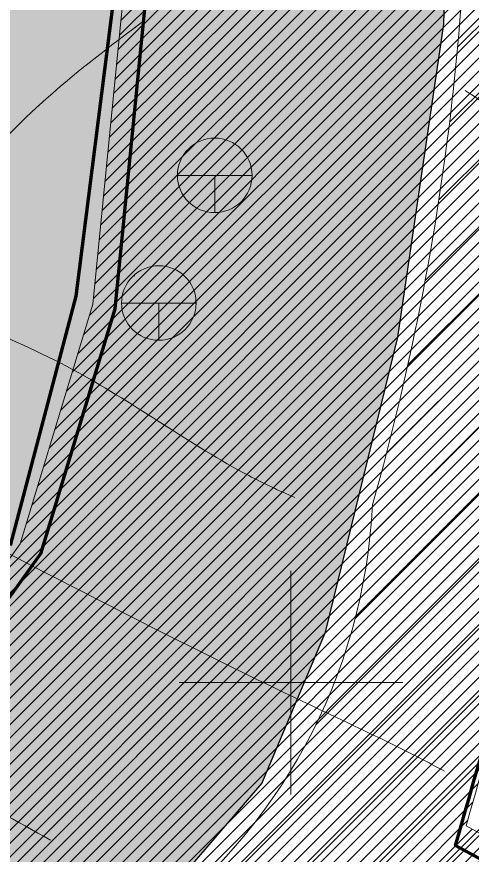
# Model space of a CAD drawing. Header units: millimetres. Extents: x 5637 to 6048, y 3385 to 3927.
# Drawn here: x 5812.69 to 5818.8, y 3683.94 to 3695.18 of the extents above; entities that cross this region are included whole.
import ezdxf

# ---------------------------------------------------------------- set-up
doc = ezdxf.new("R2010")
doc.units = ezdxf.units.MM
for name, color, linetype in [('2', 220, 'Continuous'), ('Contour Lines', 253, 'Continuous'), ('net', 250, 'Continuous')]:
    doc.layers.add(name, color=color, linetype=linetype)
for name, color, linetype, lineweight in [('ground 1', 7, 'Continuous', 30), ('hatch', 253, 'Continuous', 13), ('trees new', 7, 'Continuous', 20), ('wall', 7, 'Continuous', 80)]:
    doc.layers.add(name, color=color, linetype=linetype, lineweight=lineweight)
doc.layers.add('plants1', color=7, linetype='Continuous', true_color=0x89ee5d)

# ---------------------------------------------------------------- blocks, each defined once
blk = doc.blocks.new('net')
at = {"layer": 'ground 1', "color": 3, "lineweight": 15}
for p, q in [((0, 3), (0, -3)), ((0, 0), (-3, 0)), ((0, 0), (3, 0))]:
    blk.add_line(p, q, dxfattribs=at)
blk = doc.blocks.new('895')
at = {"layer": 'ground 1', "lineweight": 15}
for p, q in [((-0.6774513566933821, 0.7217741238473537), (-0.6430948279084987, 0.7332171163839121)), ((-1, 0), (1, 0))]:
    blk.add_line(p, q, dxfattribs=at)
blk.add_circle((0, 0), 1, dxfattribs=at)
blk = doc.blocks.new('r323')
at = {"layer": 'ground 1', "lineweight": 15}
blk.add_line((0, 0), (0, -1), dxfattribs=at)
blk.add_blockref('895', (0, 0), dxfattribs=at)

msp = doc.modelspace()

# ---------------------------------------------------------------- hatches: boundary and pattern name
at = {"layer": 'hatch'}
h = msp.add_hatch(dxfattribs=at)
h.set_pattern_fill('ANSI31', color=256, scale=8, style=0)
h.set_pattern_definition([(45, (2816.368087035456, -1263.747613335156), (-0.7071067811865475, 0.7071067811865476), [])])
edge = h.paths.add_edge_path()
edge.add_line((5681.717861684403, 3662.745191514314), (5708.379865006555, 3664.933696125369))
edge.add_arc((5713.219451810619, 3667.17930233383), 5.335198935143152, 204.8916696377363, 275.5225228936467)
edge.add_line((5713.732895531978, 3661.868867019984), (5818.562221441009, 3671.059198216096))
edge.add_arc((5814.821388273876, 3690.234135739634), 19.536429095818, 281.0391611141656, 345.4536598214534)
edge.add_arc((5828.917889487164, 3687.612558022211), 5.328594534298682, 334.6044276593299, 439.8121842158608)
edge.add_line((5829.860387003382, 3692.857137904612), (5821.196507745697, 3693.927754127494))
edge.add_line((5821.196507745697, 3693.927754127494), (5821.163350462273, 3698.626387211156))
edge.add_line((5821.163350462273, 3698.626387211156), (5822.751366257406, 3698.670462603363))
edge.add_arc((5822.674333306773, 3701.4459238352), 2.776530051145117, 271.5898367040771, 361.9955133681444)
edge.add_arc((5787.811571715565, 3700.231222676223), 37.66044675599677, 1.995513368169515, 27.74712978629988)
edge.add_line((5821.141479896906, 3717.764803898685), (5815.110825150305, 3730.65299214686))
edge.add_arc((5808.837259289391, 3727.717458539754), 6.926397777319866, 25.07588376820942, 80.91015836691298)
edge.add_line((5809.931512384694, 3734.556873451359), (5816.865769117916, 3735.208438654118))
edge.add_line((5816.865769117917, 3735.208438654118), (5822.085935056275, 3738.738563963288))
edge.add_arc((5826.046805171409, 3735.447178750425), 5.149923173059109, 140.2742559053538, 208.703020703038)
edge.add_line((5821.529700208637, 3732.973826482002), (5832.00401448334, 3711.476217043873))
edge.add_line((5832.004014483341, 3711.476217043873), (5839.078029451141, 3695.80300683227))
edge.add_line((5839.078029451141, 3695.80300683227), (5843.714293465897, 3685.869731374647))
edge.add_line((5843.714293465898, 3685.869731374647), (5839.001609059736, 3683.44475911684))
edge.add_arc((5812.027927061039, 3691.912843182266), 28.27168138448803, 321.43496505600103, 342.5709057577431, ccw=False)
edge.add_arc((5815.073760319658, 3690.732322132294), 25.173118441348, 273.78629758692523, 319.2135797684263, ccw=False)
edge.add_line((5816.736074044711, 3665.614149325706), (5796.146508893662, 3663.794321092394))
edge.add_line((5796.146508893662, 3663.794321092394), (5694.835238285186, 3654.876884714992))
edge.add_line((5694.835238285186, 3654.876884714992), (5688.623693831469, 3654.401556767669))
edge.add_line((5688.623693831469, 3654.401556767669), (5675.284786681259, 3653.371729471557))
edge.add_line((5675.284786681259, 3653.371729471557), (5681.717861684403, 3662.745191514314))
h = msp.add_hatch(dxfattribs=at)
h.set_pattern_fill('ANSI31', color=250, scale=0.2, style=0)
h.set_pattern_definition([(45, (0, 0), (-0.4490128060534576, 0.4490128060534577), [])])
edge = h.paths.add_edge_path()
edge.add_line((5809.86958898151, 3676.790793715278), (5729.949287660702, 3669.794866977423))
edge.add_arc((5832.255168005206, 2377.560260061456), 1296.278045970203, 94.5266503813237, 95.14126179021575)
edge.add_arc((5637.285901873643, 3661.317235369016), 79.14566732477142, 5.296466237982133, 8.150628241961618)
edge.add_arc((5708.24598048112, 3784.852510337381), 112.5569240151589, 273.76252115204, 276.1893137872855)
edge.add_arc((5743.511569500762, 3692.177262435272), 30.07720154442078, 191.0619416276936, 219.7327973905563, ccw=False)
edge.add_arc((5755.859459071468, 3696.039530807786), 42.9602434595508, 165.9095319903037, 192.9578893459172, ccw=False)
edge.add_line((5714.191780614667, 3706.498359141995), (5715.14988231469, 3709.705228647425))
edge.add_arc((5726.769649766375, 3705.136099872218), 12.48582930348027, 94.9839746840513, 158.5342390920142, ccw=False)
edge.add_arc((6488.611059990635, -4524.325334588388), 8277.135544444247, 94.73611445621663, 95.28861477825421, ccw=False)
edge.add_arc((5805.8650668285, 3710.143884460103), 14.41994992083501, 10.691130478250727, 92.66185460599019, ccw=False)
edge.add_arc((5780.982089145302, 3698.932387668428), 41.44809907001221, -24.657274835356418, 19.574729015543085, ccw=False)
edge.add_arc((5818.134843516977, 3700.993515978262), 19.35971963152485, 271.5275599571783, 276.2780083760739)
edge.add_arc((5955.063237686774, 3694.611789732225), 135.423519590176, 185.4498997804935, 187.1343202528072)
edge.add_arc((5848.619109141877, 3317.300671173483), 361.5725010530714, 94.4304222254266, 96.15217136778497)
edge = h.paths.add_edge_path(flags=16)
edge.add_line((5809.341425536815, 3680.759856205012), (5729.600476348322, 3673.779629287568))
edge.add_arc((5728.590864020601, 3682.537897439298), 8.816267808425978, 208.4781326988785, 276.5757657486987, ccw=False)
edge.add_arc((5757.802421827896, 3696.319795366554), 41.10480029209256, 192.5782635685928, 205.9481224212512, ccw=False)
edge.add_arc((5751.066650230985, 3695.063485372747), 34.25794622140891, 183.9782864764402, 192.9808519949306, ccw=False)
edge.add_arc((5750.24284839802, 3696.971341912017), 33.62568921990059, 161.4291943262536, 187.3205866416411, ccw=False)
edge.add_arc((5726.343150739028, 3705.292078093704), 8.325048010478092, 91.82586632487858, 163.3290247496601, ccw=False)
edge.add_line((5726.077898178934, 3713.612899294531), (5805.496183296673, 3720.578315333281))
edge.add_arc((5806.338195925054, 3710.977855199748), 9.63731394331007, 44.98064979155231, 95.01232608343167, ccw=False)
edge.add_arc((5806.285205599707, 3710.885457001289), 9.740149697391589, 15.791033647350787, 45.14477162218071, ccw=False)
edge.add_arc((5790.45551328899, 3702.493643767429), 27.51523509151088, 12.80049744671112, 23.66068480577252, ccw=False)
edge.add_arc((5783.345258157065, 3698.717453238429), 35.34827608895318, 2.520234288105428, 16.217770881763784, ccw=False)
edge.add_arc((5784.918636047467, 3697.866347227031), 33.82634384163609, -15.83504113405479, 4.077840012117008, ccw=False)
edge.add_arc((5809.925699902281, 3689.005329675129), 7.544649473808596, 305.85382183850146, 357.19560836469606, ccw=False)
edge.add_arc((5807.047950361336, 3693.08646346517), 12.53815277170947, 280.53987062617347, 305.58903957783593, ccw=False)
at = {"layer": 'hatch', "true_color": 0xcd8532}
h = msp.add_hatch(dxfattribs=at)
h.set_pattern_fill('ANSI31', color=23, style=0)
h.set_pattern_definition([(45, (2816.368087035456, -1263.747613335156), (-0.08838834764831843, 0.08838834764831845), [])])
edge = h.paths.add_edge_path()
edge.add_line((5808.738883221462, 3685.288288434098), (5809.549688730774, 3676.163864445314))
edge.add_line((5809.549688730774, 3676.163864445314), (5822.969555269156, 3677.176688747782))
edge.add_line((5822.969555269156, 3677.176688747782), (5822.479187359857, 3682.281421749616))
edge.add_line((5822.479187359857, 3682.281421749616), (5818.720100429555, 3684.33249840266))
edge.add_arc((6031.601465630849, 3625.378884724673), 220.8936491066687, 162.8462522249538, 164.5208991310449, ccw=False)
edge.add_arc((5852.702519360442, 3689.469713757563), 32.18605932991449, 168.0398240880006, 178.1147781744885, ccw=False)
edge.add_arc((5888.970554939094, 3700.520085600895), 67.89684502236668, 178.5947105547353, 183.6990340674882, ccw=False)
edge.add_arc((5845.990196246181, 3708.329034530193), 25.64294276106945, 181.844471514453, 193.8623942415791, ccw=False)
edge.add_arc((5855.157916340178, 3721.457558606036), 37.49090877023749, 192.2100056758312, 201.8509749261714, ccw=False)
edge.add_arc((5850.764445415632, 3731.992471211324), 37.16103871489744, 201.4280984854239, 209.7928963405494, ccw=False)
edge.add_line((5816.172097939091, 3718.416304799837), (5812.2118599478, 3722.023770564871))
edge.add_line((5812.2118599478, 3722.023770564871), (5807.422285460347, 3723.676783298064))
edge.add_line((5807.422285460347, 3723.676783298064), (5805.375633035064, 3723.455739937343))
edge.add_line((5805.375633035064, 3723.455739937343), (5805.975436317838, 3716.578892093921))
edge.add_line((5805.975436317838, 3716.578892093921), (5808.889025036679, 3715.96483143528))
edge.add_line((5808.889025036678, 3715.96483143528), (5810.385548695118, 3714.499629657054))
edge.add_line((5810.385548695118, 3714.499629657054), (5811.920503762836, 3711.423662846189))
edge.add_line((5811.920503762836, 3711.423662846189), (5813.300380881588, 3706.584052348308))
edge.add_line((5813.300380881588, 3706.584052348308), (5814.180937880819, 3701.519918843476))
edge.add_line((5814.180937880819, 3701.519918843476), (5814.210283966542, 3696.388307631276))
edge.add_line((5814.210283966542, 3696.388307631276), (5813.711148548389, 3691.325614790672))
edge.add_line((5813.711148548389, 3691.325614790672), (5812.737465419104, 3688.11253318294))
edge.add_line((5812.737465419104, 3688.11253318294), (5811.418509432351, 3686.274891702))
edge.add_line((5811.418509432352, 3686.274891702), (5808.738883221462, 3685.288288434098))
at = {"layer": 'hatch', "true_color": 0xfacfb6}
h = msp.add_hatch(dxfattribs=at)
h.set_pattern_fill('ANSI37', color=254, scale=5, style=0)
h.set_pattern_definition([(45, (2816.368087035456, -1263.747613335156), (-0.4419417382415922, 0.4419417382415922), []), (135, (2816.368087035456, -1263.747613335156), (-0.4419417382415922, -0.4419417382415922), [])])
edge = h.paths.add_edge_path()
edge.add_line((5707.265319013125, 3718.167195130579), (5708.519311733948, 3718.283983956876))
edge.add_line((5708.519311733948, 3718.283983956876), (5708.455333702048, 3719.370558638802))
edge.add_arc((5705.945801297605, 3719.222796182255), 2.513878802271721, 3.369712065026035, 34.60746437612499)
edge.add_line((5708.01488037778, 3720.650556103422), (5707.335463829118, 3721.28252291012))
edge.add_line((5707.335463829118, 3721.28252291012), (5706.325858258015, 3721.674831535584))
edge.add_line((5706.325858258014, 3721.674831535584), (5705.149477854315, 3721.506919745058))
edge.add_line((5705.149477854315, 3721.506919745058), (5704.084424083811, 3720.722781563005))
edge.add_line((5704.084424083811, 3720.722781563005), (5703.604869415689, 3719.341740018668))
edge.add_line((5703.60486941569, 3719.341740018668), (5708.162903605955, 3666.874276335498))
edge.add_arc((5713.764075054728, 3667.504352419131), 5.636498688877026, 186.418224037462, 268.0546006430757)
edge.add_line((5713.572732267141, 3661.871102432902), (5818.709184968129, 3671.300610367049))
edge.add_arc((5814.555818942117, 3690.51017816391), 19.65344611736718, 282.2003147477676, 352.0501803035805)
edge.add_line((5834.020387155229, 3687.791993371557), (5833.913268872438, 3688.799042887805))
edge.add_arc((5829.37050766417, 3687.880832080024), 4.634629487117943, 11.42701818627053, 38.44065804385654)
edge.add_arc((5813.86093013706, 3690.869473120681), 19.13996320685962, 325.1363565387036, 359.6788703397258, ccw=False)
edge.add_arc((5814.521188627475, 3690.237238295822), 18.23735760734387, 290.0707326804103, 325.5803969976129, ccw=False)
edge.add_arc((5812.96789068523, 3716.178230592645), 43.77350942400522, 273.59758219868274, 280.28030203193237, ccw=False)
edge.add_line((5815.71460854559, 3672.490982243853), (5815.372490490765, 3676.016219349145))
edge.add_line((5815.372490490765, 3676.016219349145), (5812.186454741735, 3675.695747955629))
edge.add_line((5812.186454741735, 3675.695747955629), (5812.271961941449, 3674.627492718369))
edge.add_line((5812.271961941449, 3674.627492718369), (5810.775184294595, 3674.477935949621))
edge.add_line((5810.775184294595, 3674.477935949621), (5810.963068068508, 3672.74802727707))
edge.add_line((5810.963068068508, 3672.74802727707), (5777.65464774841, 3669.791858047372))
edge.add_line((5777.65464774841, 3669.791858047372), (5777.763968027588, 3668.495853445298))
edge.add_line((5777.763968027588, 3668.495853445298), (5776.368985006604, 3668.48284725363))
edge.add_line((5776.368985006604, 3668.48284725363), (5776.381924652516, 3668.190028228944))
edge.add_line((5776.381924652516, 3668.190028228944), (5772.824466525934, 3667.830801738337))
edge.add_line((5772.824466525934, 3667.830801738337), (5772.162470168715, 3668.251325648266))
edge.add_line((5772.162470168715, 3668.251325648266), (5768.25553500941, 3667.908900846023))
edge.add_line((5768.25553500941, 3667.908900846023), (5767.696383339531, 3667.24545608127))
edge.add_line((5767.696383339531, 3667.24545608127), (5763.007449966066, 3666.978764838899))
edge.add_line((5763.007449966066, 3666.978764838899), (5762.859616872749, 3668.461084939321))
edge.add_line((5762.859616872749, 3668.461084939321), (5728.340136223716, 3665.543341921608))
edge.add_line((5728.340136223716, 3665.543341921608), (5728.383073180157, 3664.749945725745))
edge.add_line((5728.383073180157, 3664.749945725745), (5713.428847437637, 3663.358342959639))
edge.add_arc((5713.087883437771, 3666.920967817254), 3.578903788214654, 177.2773139005613, 275.4668896848294, ccw=False)
edge.add_line((5709.513019712997, 3667.090972742468), (5704.829170886404, 3719.165783432512))
edge.add_arc((5705.983736891951, 3719.269630427974), 1.159226837004114, 5.528864848145815, 185.1396167425748, ccw=False)
edge.add_line((5707.137570757917, 3719.381318696742), (5707.265319013126, 3718.167195130579))
at = {"layer": 'trees new'}
h = msp.add_hatch(color=256, dxfattribs=at)
h.set_gradient(color1=(154, 211, 111), color2=(206, 233, 185), one_color=1, tint=0.8199999928474426, name='SPHERICAL')
h.paths.add_polyline_path([(5805.989775038966, 3720.442000700565), (5809.438621627432, 3680.91212382615), (5811.243586268914, 3681.240029972307), (5813.129948707658, 3682.235781136912), (5814.699052444379, 3683.411614053965), (5815.975373092859, 3684.899408087681), (5816.829864069194, 3686.927138111536), (5817.802061420324, 3690.884670103323), (5818.417550554842, 3695.081105617835), (5818.525612194037, 3699.148050381295), (5818.130353759025, 3703.667085793386), (5817.193084089603, 3708.061450718388), (5815.967674943106, 3712.075074929215), (5814.240177092443, 3715.958717265363), (5813.101073292981, 3717.665991256438), (5811.573547116068, 3718.979256421831), (5809.753866103139, 3719.954822149193), (5807.872774713455, 3720.451281508803)])

# ---------------------------------------------------------------- linework, layer by layer
at = {"layer": 'Contour Lines', "lineweight": 5, "ltscale": 0.5}
for points, knots in [([(5818.705652084145, 3694.194539360278), (5818.724023875389, 3694.182370369879), (5819.046588021092, 3693.967981876187), (5819.362497820674, 3693.744781781945), (5819.668236771566, 3693.543583089334)], [4.494507735657084, 4.494507735657084, 4.494507735657084, 4.494507735657084, 4.627087003715187, 6.824932144358466, 6.824932144358466, 6.824932144358466, 6.824932144358466]), ([(5810.76137820353, 3691.561818204798), (5811.705571269803, 3691.224386608181), (5813.491133806981, 3690.586270062639), (5815.202038422016, 3689.302393432044), (5816.209267932876, 3688.825336005433), (5816.41808711071, 3688.735505815165)], [0, 0, 0, 0, 5.983623898159918, 11.31562500377165, 12.68069281301941, 12.68069281301941, 12.68069281301941, 12.68069281301941]), ([(5809.314240876426, 3686.641327053691), (5809.541481513743, 3686.498758530043), (5810.379420427647, 3685.945516919497), (5811.584254037349, 3684.996941809724), (5812.687903777822, 3684.391352366655), (5813.143648135052, 3684.141278487822)], [8.886598868190601, 8.886598868190601, 8.886598868190601, 8.886598868190601, 10.49959919722041, 14.92878712723078, 18.04433062852474, 18.04433062852474, 18.04433062852474, 18.04433062852474])]:
    msp.add_open_spline(points, degree=3, knots=knots, dxfattribs=at)
msp.add_spline([(5808.712297774275, 3689.923780362842), (5810.544512896521, 3689.0201643045), (5816.282243429347, 3686.11654750069), (5818.152498652552, 3685.210160967474), (5818.429741428189, 3685.065575453873)], degree=3, dxfattribs=at)
at = {"layer": 'ground 1', "lineweight": 5, "ltscale": 0.5}
msp.add_spline([(5767.221348996141, 3686.685731797485), (5768.151230884714, 3686.469584122277), (5769.470352309645, 3686.080524093795), (5771.913975391331, 3684.69719633314), (5773.146605518528, 3684.091988629452), (5774.530604025726, 3683.702928600969), (5775.784859846999, 3683.724542645124), (5779.525990138149, 3684.394592481289), (5782.856243720225, 3684.891729964182), (5785.667492122795, 3684.848501875857), (5788.031097840647, 3685.281035935595), (5791.750602437697, 3685.929471727603), (5796.529731609246, 3686.599521563765), (5800.149601904448, 3687.1184032959), (5802.787856232926, 3687.550698646313), (5806.053232732743, 3688.307204659118), (5808.188092786162, 3689.574664361082), (5810.878804344988, 3691.713970080584), (5812.805109602288, 3693.822706539499), (5814.364501212285, 3695.106289971195)], degree=3, dxfattribs=at)
at = {"layer": 'hatch', "color": 250}
msp.add_lwpolyline([(5809.86958898151, 3676.790793715278), (5729.949287660702, 3669.794866977423, 0.002681754605232), (5716.093648328431, 3668.623106638148, 0.01245427495200085), (5715.632100351209, 3672.538190782754, 0.01058927621204581), (5720.381185385726, 3672.951670547514, -0.1257569281709586), (5713.993192464353, 3686.406346573804, -0.1185717595462411), (5714.191780614667, 3706.498359141995), (5715.14988231469, 3709.705228647425, -0.2846228861795299), (5725.684917011306, 3717.574720705965, -0.002410742104606769), (5805.195383925737, 3724.548275475663, -0.3737390895910286), (5820.034708429317, 3712.81899429407, -0.1954310727648018), (5818.650930904314, 3681.640676444491, 0.02073071045808884), (5820.251882963596, 3681.749896563175, 0.007349803147669537), (5820.688204578131, 3677.792748878423, 0.007512689192074787)], format="xyb", close=True, dxfattribs=at)
at = {"layer": 'hatch', "color": 23, "true_color": 0xcd8532}
msp.add_lwpolyline([(5808.738883221462, 3685.288288434098), (5809.549688730774, 3676.163864445314), (5822.969555269156, 3677.176688747782), (5822.479187359857, 3682.281421749616), (5818.720100429555, 3684.33249840266, -0.007307155629770839), (5820.533881239209, 3690.52855114545, -0.04398861994454156), (5821.215159002415, 3696.139687735961, -0.02227549609978736), (5821.094131251785, 3702.185219653236, -0.05248619704388081), (5820.360539630514, 3707.503676904373, -0.04209149548457952), (5818.515090342757, 3713.528400810847, -0.03651453139759558), (5816.172097939091, 3718.416304799837), (5812.2118599478, 3722.023770564871), (5807.422285460347, 3723.676783298064), (5805.375633035064, 3723.455739937343), (5805.975436317838, 3716.578892093921), (5808.889025036678, 3715.96483143528), (5810.385548695118, 3714.499629657054), (5811.920503762836, 3711.423662846189), (5813.300380881588, 3706.584052348308), (5814.180937880819, 3701.519918843476), (5814.210283966542, 3696.388307631276), (5813.711148548389, 3691.325614790672), (5812.737465419104, 3688.11253318294), (5811.418509432352, 3686.274891702)], format="xyb", close=True, dxfattribs=at)
at = {"layer": 'hatch', "color": 255, "lineweight": 80}
msp.add_lwpolyline([(5809.058031431152, 3685.086106426922), (5809.822090889291, 3676.48774051964), (5822.634127653726, 3677.561270763131), (5822.195884241668, 3682.094249153319), (5818.576408854131, 3684.069149335542, -0.003271432969773805), (5820.554884287199, 3690.827815028964, -0.02204137499059849), (5821.163937105759, 3695.844092882651, -0.02475168900139482), (5821.031119890504, 3702.478527628493, 0.007817575733519481), (5820.379284260898, 3707.204263078987, -0.01166313846947249), (5818.362925000129, 3713.786946181144, 0.02700509413495973), (5816.111776135556, 3718.065445374919), (5812.05554257417, 3721.760355564626), (5807.387814569918, 3723.371315754581), (5805.700034481728, 3723.189031465249), (5806.254972804929, 3716.826568103117), (5809.036435390583, 3716.240354017275), (5810.631463134972, 3714.678709819927), (5812.201370930175, 3711.532699636486), (5813.593230130555, 3706.651064666111), (5814.480789873481, 3701.546657983047), (5814.510368344789, 3696.374410602599), (5814.006807692808, 3691.266832949573), (5813.010161044414, 3687.977973443796), (5811.608551490481, 3686.025174501102)], format="xyb", close=True, dxfattribs=at)
at = {"layer": 'hatch', "color": 250}
msp.add_lwpolyline([(5809.341425536815, 3680.759856205012), (5729.600476348322, 3673.779629287568, -0.3061965658865121), (5720.841372028401, 3678.334095358714, -0.05840328223723703), (5717.684159382909, 3687.368280106672, -0.0393013184793761), (5716.89125146321, 3692.686723211209, -0.113455592036301), (5718.368021626891, 3707.68032850384, -0.3225246299805972), (5726.077898178934, 3713.612899294531), (5805.496183296673, 3720.578315333281, -0.2218396739931837), (5813.155107041261, 3717.790163389756, -0.1287848298251482), (5815.657767809105, 3713.536040665043, -0.04742200708671383), (5817.28692409541, 3708.589835716364, -0.05983804373172052), (5818.659343798463, 3700.27179482664, -0.08710563893700551), (5817.461313829535, 3688.63619769059, -0.2278451113542892), (5814.344746744187, 3682.89028587384, -0.1097349300375018), (5809.341425536815, 3680.759856205012), (5809.341425536815, 3680.759856205012)], format="xyb", dxfattribs=at)
at = {"layer": 'plants1'}
msp.add_lwpolyline([(5805.989775038966, 3720.442000700565), (5809.438621627432, 3680.91212382615), (5811.243586268914, 3681.240029972307), (5813.129948707658, 3682.235781136912), (5814.699052444379, 3683.411614053965), (5815.975373092859, 3684.899408087681), (5816.829864069194, 3686.927138111536), (5817.802061420324, 3690.884670103323), (5818.417550554842, 3695.081105617835), (5818.525612194037, 3699.148050381295), (5818.130353759025, 3703.667085793386), (5817.193084089603, 3708.061450718388), (5815.967674943106, 3712.075074929215), (5814.240177092443, 3715.958717265363), (5813.101073292981, 3717.665991256438), (5811.573547116068, 3718.979256421831), (5809.753866103139, 3719.954822149193), (5807.872774713455, 3720.451281508803)], close=True, dxfattribs=at)
at = {"layer": 'wall', "lineweight": 90}
for p, q in [((5814.119060561038, 3696.45035153492), (5813.481488188109, 3691.435410207299)), ((5813.481488188109, 3691.435410207299), (5812.600316671531, 3688.090897854749))]:
    msp.add_line(p, q, dxfattribs=at)

# ---------------------------------------------------------------- block references
at = {"layer": '2', "lineweight": 5, "ltscale": 0.5, "xscale": 0.5, "yscale": 0.5, "zscale": 0.5}
for p in [(5815.345790429155, 3693.054800348111), (5814.595863138091, 3691.342733681552)]:
    msp.add_blockref('r323', p, dxfattribs=at)
at = {"layer": 'net', "lineweight": 5, "ltscale": 0.5, "xscale": 0.5, "yscale": 0.5, "zscale": 0.5}
for p in [(5816.368087115245, 3686.252407320628), (5816.368087110704, 3686.252407320901)]:
    msp.add_blockref('net', p, dxfattribs=at)

doc.saveas('drawing.dxf')
